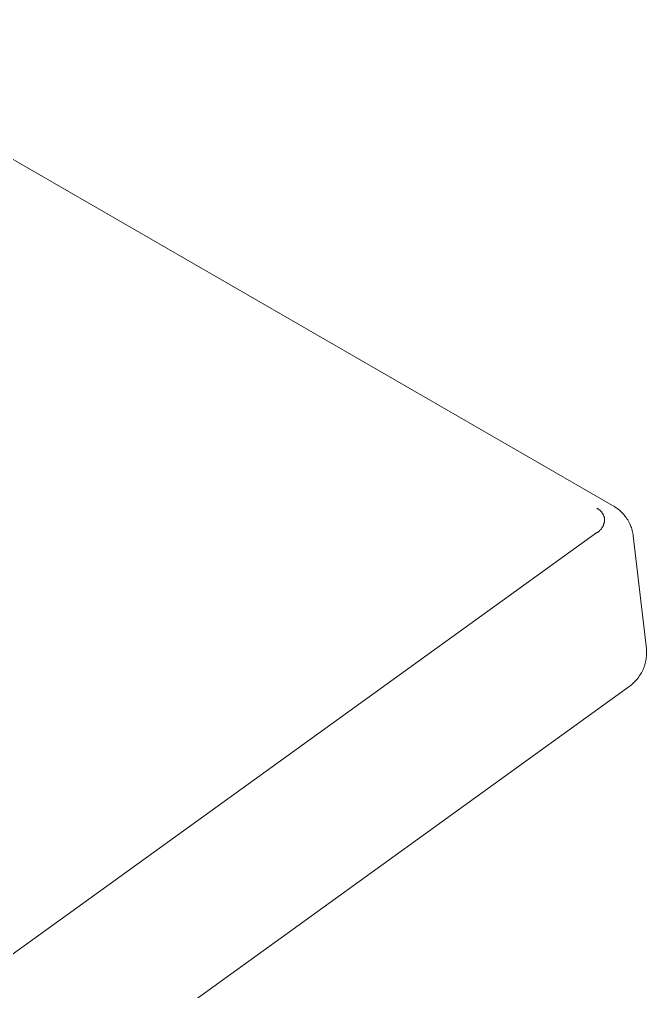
# Model space of a CAD drawing. Header units: millimetres. Extents: x -75 to 3710, y -20 to 2482.
# Drawn here: x 3549.9 to 3643.1, y 860.6 to 1005.1 of the extents above; entities that cross this region are included whole.
import ezdxf

# ---------------------------------------------------------------- set-up
doc = ezdxf.new("R2010")
doc.units = ezdxf.units.MM
doc.layers.add('ZANO_R', color=7, linetype='Continuous', lineweight=0)

msp = doc.modelspace()

# ---------------------------------------------------------------- linework, layer by layer
at = {"layer": 'ZANO_R'}
for p, q in [((3475.98, 1026.41), (3638.04, 932.85)), ((3635.72, 932.43), (3635.78, 932.39)), ((3635.78, 932.39), (3635.85, 932.36)), ((3635.85, 932.36), (3635.91, 932.32)), ((3635.91, 932.32), (3635.97, 932.28)), ((3638.04, 932.85), (3638.22, 932.74)), ((3638.22, 932.74), (3638.4, 932.63)), ((3638.4, 932.63), (3638.58, 932.52)), ((3638.58, 932.52), (3638.75, 932.39)), ((3638.75, 932.39), (3638.92, 932.27)), ((3635.97, 932.28), (3636.03, 932.24)), ((3636.03, 932.24), (3636.08, 932.2)), ((3636.08, 932.2), (3636.14, 932.15)), ((3636.14, 932.15), (3636.19, 932.1)), ((3636.19, 932.1), (3636.25, 932.05)), ((3636.25, 932.05), (3636.3, 932)), ((3636.3, 932), (3636.35, 931.95)), ((3636.35, 931.95), (3636.39, 931.9)), ((3636.39, 931.9), (3636.44, 931.84)), ((3636.44, 931.84), (3636.48, 931.78)), ((3636.48, 931.78), (3636.53, 931.73)), ((3636.53, 931.73), (3636.57, 931.67)), ((3636.57, 931.67), (3636.6, 931.6)), ((3636.6, 931.6), (3636.64, 931.54)), ((3636.64, 931.54), (3636.67, 931.48)), ((3636.67, 931.48), (3636.7, 931.41)), ((3636.7, 931.41), (3636.73, 931.35)), ((3636.73, 931.35), (3636.76, 931.28)), ((3636.76, 931.28), (3636.79, 931.21)), ((3636.79, 931.21), (3636.81, 931.14)), ((3636.81, 931.14), (3636.83, 931.07)), ((3636.83, 931.07), (3636.84, 931.01)), ((3636.84, 931.01), (3636.86, 930.93)), ((3636.86, 930.93), (3636.87, 930.86)), ((3636.87, 930.78), (3636.87, 930.86)), ((3638.92, 932.27), (3639.08, 932.13)), ((3639.08, 932.13), (3639.24, 931.99)), ((3639.24, 931.99), (3639.39, 931.85)), ((3639.39, 931.85), (3639.54, 931.7)), ((3639.54, 931.7), (3639.68, 931.54)), ((3639.68, 931.54), (3639.82, 931.38)), ((3639.82, 931.38), (3639.95, 931.22)), ((3639.95, 931.22), (3640.07, 931.05)), ((3640.07, 931.05), (3640.19, 930.87)), ((3640.19, 930.87), (3640.31, 930.7)), ((3636.39, 929.39), (3636.43, 929.45)), ((3636.43, 929.45), (3636.48, 929.52)), ((3636.48, 929.52), (3636.52, 929.58)), ((3636.52, 929.58), (3636.56, 929.65)), ((3636.56, 929.65), (3636.6, 929.72)), ((3636.6, 929.72), (3636.64, 929.79)), ((3636.64, 929.79), (3636.67, 929.86)), ((3636.67, 929.86), (3636.7, 929.94)), ((3636.7, 929.94), (3636.73, 930.01)), ((3636.73, 930.01), (3636.76, 930.08)), ((3636.76, 930.08), (3636.78, 930.16)), ((3636.78, 930.16), (3636.8, 930.24)), ((3636.8, 930.24), (3636.82, 930.31)), ((3636.82, 930.31), (3636.84, 930.39)), ((3636.84, 930.39), (3636.85, 930.47)), ((3636.85, 930.47), (3636.86, 930.55)), ((3636.86, 930.55), (3636.87, 930.63)), ((3636.87, 930.71), (3636.87, 930.78)), ((3636.87, 930.63), (3636.87, 930.71)), ((3640.31, 930.7), (3640.41, 930.51)), ((3640.41, 930.51), (3640.51, 930.33)), ((3640.51, 930.33), (3640.61, 930.14)), ((3640.61, 930.14), (3640.69, 929.95)), ((3640.69, 929.95), (3640.78, 929.75)), ((3640.78, 929.75), (3640.85, 929.56)), ((3640.85, 929.56), (3640.92, 929.36)), ((3635.74, 928.81), (3547.01, 864.78)), ((3635.74, 928.81), (3635.81, 928.85)), ((3635.81, 928.85), (3635.87, 928.9)), ((3635.87, 928.9), (3635.94, 928.94)), ((3635.94, 928.94), (3636, 928.99)), ((3636, 928.99), (3636.06, 929.04)), ((3636.06, 929.04), (3636.12, 929.1)), ((3636.12, 929.1), (3636.18, 929.15)), ((3636.18, 929.15), (3636.23, 929.21)), ((3636.23, 929.21), (3636.29, 929.27)), ((3636.29, 929.27), (3636.34, 929.33)), ((3636.34, 929.33), (3636.39, 929.39)), ((3640.92, 929.36), (3640.98, 929.15)), ((3640.98, 929.15), (3641.03, 928.95)), ((3641.03, 928.95), (3641.07, 928.75)), ((3641.07, 928.75), (3641.11, 928.54)), ((3641.11, 928.54), (3641.14, 928.33)), ((3641.14, 928.33), (3643.08, 911.52)), ((3643.08, 911.52), (3643.1, 911.31)), ((3643.1, 910.66), (3643.09, 910.45)), ((3643.1, 911.31), (3643.11, 911.09)), ((3643.11, 910.88), (3643.1, 910.66)), ((3643.11, 911.09), (3643.11, 910.88)), ((3642.85, 909.18), (3642.78, 908.98)), ((3642.9, 909.39), (3642.85, 909.18)), ((3642.96, 909.6), (3642.9, 909.39)), ((3643, 909.81), (3642.96, 909.6)), ((3643.04, 910.02), (3643, 909.81)), ((3643.07, 910.23), (3643.04, 910.02)), ((3643.09, 910.45), (3643.07, 910.23)), ((3642.25, 907.81), (3642.13, 907.62)), ((3642.35, 907.99), (3642.25, 907.81)), ((3642.45, 908.18), (3642.35, 907.99)), ((3642.54, 908.38), (3642.45, 908.18)), ((3642.63, 908.58), (3642.54, 908.38)), ((3642.71, 908.78), (3642.63, 908.58)), ((3642.78, 908.98), (3642.71, 908.78)), ((3641.02, 906.32), (3640.86, 906.18)), ((3641.18, 906.47), (3641.02, 906.32)), ((3641.33, 906.62), (3641.18, 906.47)), ((3641.48, 906.77), (3641.33, 906.62)), ((3641.62, 906.93), (3641.48, 906.77)), ((3641.76, 907.1), (3641.62, 906.93)), ((3641.89, 907.27), (3641.76, 907.1)), ((3642.01, 907.45), (3641.89, 907.27)), ((3642.13, 907.62), (3642.01, 907.45)), ((3640.34, 905.8), (3551.61, 841.76)), ((3640.52, 905.92), (3640.34, 905.8)), ((3640.69, 906.05), (3640.52, 905.92)), ((3640.86, 906.18), (3640.69, 906.05))]:
    msp.add_line(p, q, dxfattribs=at)

doc.saveas('drawing.dxf')
